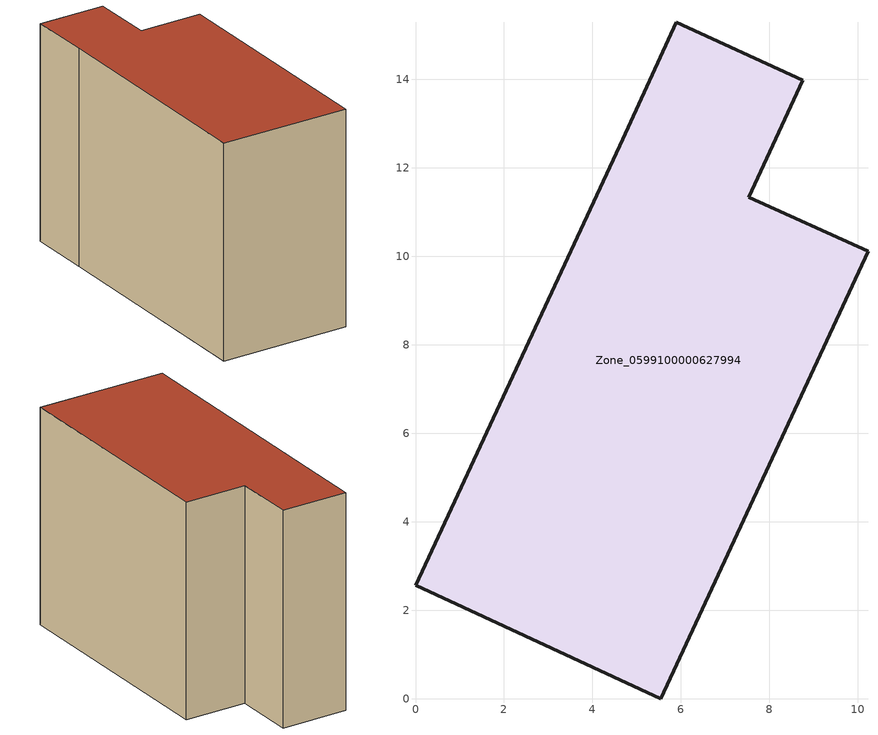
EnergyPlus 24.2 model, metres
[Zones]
Zone_0599100000627994
 floor ground (C_G): 4.68,12.65 5.89,15.29 8.75,13.98 7.54,11.34 10.23,10.11 5.55,0 0,2.56 z0
 wall outside (C_F): 5.55,0 10.23,10.11 7.54,11.34 8.75,13.98 5.89,15.29 4.68,12.65 0,2.56 5.55,0 z0:10.1
 roof outside (C_R): 5.89,15.29 4.68,12.65 0,2.56 5.55,0 10.23,10.11 7.54,11.34 8.75,13.98 z10.1
[BUILDING]
Pand.0599100000627994: North Axis=0; Terrain=City; Loads Convergence Tolerance Value=0.04; Temperature Convergence Tolerance Value=0.4; Solar Distribution=FullExterior; Maximum Number of Warmup Days=25; Minimum Number of Warmup Days=1
[Site:Location]
Rotterdam.The.Hague.AP_ZH_NLD Design_Conditions: Latitude=51.96; Longitude=4.45; Time Zone=1; Elevation=-4.5
[SITE:GROUNDTEMPERATURE:BUILDINGSURFACE]
18, 18, 18, 18, 18, 18, 18, 18, 18, 18, 18, 18
[MATERIAL] Thermal Absorptance=0.9; Solar Absorptance=0.7; Visible Absorptance=0.7
Name | Roughness | Thickness | Conductivity | Density | Specific Heat
G.TI.1946 | MediumSmooth | 0.15 | 1 | 540 | 1210
F.TI.1946 | Rough | 0.3 | 0.857143 | 1920 | 840
R.TI.1946 | MediumRough | 0.2 | 0.1 | 1500 | 1000
[CONSTRUCTION]
C_G: G.TI.1946
C_F: F.TI.1946
C_R: R.TI.1946
[ZONE]
Zone_0599100000627994: Type=1; Multiplier=1; Ceiling Height=Autocalculate; Volume=Autocalculate; Floor Area=autocalculate; Part of Total Floor Area=Yes
[ZONEINFILTRATION:DESIGNFLOWRATE]
Infil_Zone_0599100000627994: Zone or ZoneList or Space or SpaceList=Zone_0599100000627994; Schedule=AlwaysOn; Design Flow Rate Calculation Method=Flow/Area; Flow Rate per Floor Area=0.003; Constant Term Coefficient=1; Temperature Term Coefficient=0; Velocity Term Coefficient=0; Velocity Squared Term Coefficient=0
[HVACTEMPLATE:ZONE:IDEALLOADSAIRSYSTEM]
Zone_0599100000627994: Maximum Heating Supply Air Temperature=50; Minimum Cooling Supply Air Temperature=13; Maximum Heating Supply Air Humidity Ratio=0.0156; Minimum Cooling Supply Air Humidity Ratio=0.0077; Heating Limit=NoLimit; Cooling Limit=NoLimit; Dehumidification Control Type=ConstantSensibleHeatRatio; Cooling Sensible Heat Ratio=0.7; Dehumidification Setpoint=60; Humidification Control Type=None; Humidification Setpoint=30; Outdoor Air Method=None; Outdoor Air Flow Rate per Person=0.00944; Outdoor Air Flow Rate per Zone Floor Area=0; Outdoor Air Flow Rate per Zone=0; Demand Controlled Ventilation Type=None; Outdoor Air Economizer Type=NoEconomizer; Heat Recovery Type=None; Sensible Heat Recovery Effectiveness=0.7; Latent Heat Recovery Effectiveness=0.65
[ZONECONTROL:THERMOSTAT]
ThermostatControl_Zone_0599100000627994: Zone or ZoneList=Zone_0599100000627994; Control Type Schedule=DualSetpointControlType; Control 1=Thermostat_Zone_0599100000627994; Temperature Difference Between Cutout And Setpoint=0
[THERMOSTATSETPOINT:DUALSETPOINT]
Thermostat_Zone_0599100000627994: Heating Setpoint Temperature Schedule=HeatingSetpoint_Zone_0599100000627994; Cooling Setpoint Temperature Schedule=CoolingSetpoint_Zone_0599100000627994
[SCHEDULE:COMPACT]
HeatingSetpoint_Zone_0599100000627994: Through: 12/31, For: AllDays, Until: 24:00, 21
CoolingSetpoint_Zone_0599100000627994: Through: 12/31, For: AllDays, Until: 24:00, 24
DualSetpointControlType: Through: 12/31, For: AllDays, Until: 24:00, 4
AlwaysOn: Through: 12/31, For: AllDays, Until: 24:00, 1
